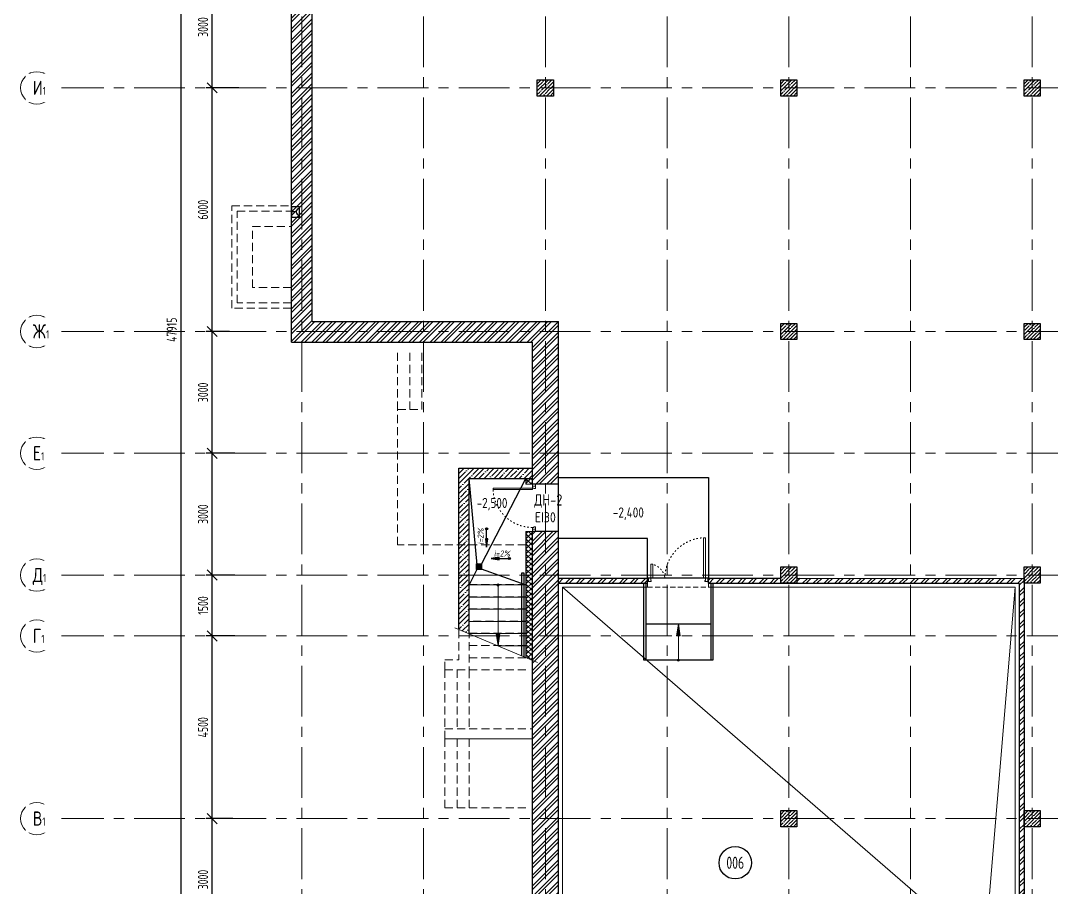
# Model space of a CAD drawing. Header units: millimetres. Extents: x -13407 to 93998, y -3312 to 109271.
# Drawn here: x -13364 to 12042, y 37702 to 59052 of the extents above; entities that cross this region are included whole.
import ezdxf
from ezdxf import colors
from ezdxf.entities.mleader import LeaderData, LeaderLine
from ezdxf.enums import TextEntityAlignment as Align
from ezdxf.math import Vec2, Vec3

# ---------------------------------------------------------------- set-up
doc = ezdxf.new("R2010")
doc.units = ezdxf.units.MM
for name, pattern in [('ACAD_ISO03W100', [30, 12, -18]), ('ADSK_Штриховая_ш2 п1', [3, 2, -1]), ('CENTER', [2, 1.25, -0.25, 0.25, -0.25]), ('TRATTEGGIATA', [0.75, 0.5, -0.25])]:
    doc.linetypes.add(name, pattern=pattern)
for name, color, linetype, lineweight in [('_АР ТЕКСТ', 250, 'Continuous', 25), ('АР_Двери', 5, 'Continuous', 18), ('АР_Колонны', 5, 'Continuous', 30), ('АР_Колонны Штрих', 250, 'Continuous', 5), ('АР_Лестницы', 250, 'Continuous', 15), ('АР_Лестницы ограждение', 94, 'Continuous', 25), ('АР_Маркер экспликации', 239, 'Continuous', 13), ('АР_МосжилНии_Стены', 202, 'Continuous', 30), ('АР_Навесной фасад', 5, 'Continuous', 5), ('АР_Номер помещения', 1, 'Continuous', 25), ('АР_Оси', 193, 'Continuous', 9), ('АР_Оси размеры', 164, 'Continuous', 9), ('АР_Отметки', 250, 'Continuous', 15), ('АР_Перегородки кирпич', 244, 'Continuous', 30), ('АР_Перегородки_кирпич_Штрих', 244, 'Continuous', 5), ('АР_Помещения_площадь', 19, 'Continuous', 9), ('АР_Размеры дверей', 15, 'Continuous', 0), ('АР_тонкая линия', 250, 'Continuous', 0), ('АР_Утеплитель', 250, 'Continuous', 9), ('АР_Штриховка кирпич', 250, 'Continuous', 9), ('АР_Штриховка монолит', 250, 'Continuous', 9), ('Маркировка ОКОН', 7, 'Continuous', 18), ('Подвал', 250, 'Continuous', 30)]:
    doc.layers.add(name, color=color, linetype=linetype, lineweight=lineweight)
doc.layers.add('Тонкая', color=7, linetype='Continuous')
doc.styles.add('ISOCPEUR', font='isocpeur.ttf', dxfattribs={"width": 0.7})
doc.styles.add('PDF ISOCPEUR', font='isocpeur.ttf')
doc.styles.get("Standard").update_dxf_attribs({"font": 'arial.ttf'})
doc.styles.add('Архитект', font='isocpeur.ttf', dxfattribs={"width": 0.8, "oblique": 8})
doc.styles.add('ГОСТ 2.304', font='isocpeur.ttf', dxfattribs={"width": 0.7})
doc.dimstyles.new('СПДС', dxfattribs={"dimscale": 100, "dimtxt": 2.5, "dimasz": 2.5, "dimexe": 1.5, "dimexo": 0, "dimgap": 1, "dimtad": 1, "dimdec": 0, "dimrnd": 1, "dimtxsty": 'ГОСТ 2.304', "dimblk": 'OBLIQUE', "dimcen": 2.5, "dimdle": 1.5, "dimadec": 0, "dimazin": 2, "dimtfac": 0.75, "dimtdec": 0, "dimtmove": 1, "dimatfit": 3, "dimfxl": 1, "dimtolj": 1, "dimarcsym": 1})
pattern_1 = [(45, (346742.01, -55205.68), (-132.58252, 132.58252), []), (45, (346830.4, -55205.68), (-132.58252, 132.58252), [])]

# ---------------------------------------------------------------- blocks, each defined once
blk = doc.blocks.new('_Oblique')
at = {"color": 0, "linetype": 'ByBlock', "lineweight": -2}
blk.add_line((-0.5, -0.5), (0.5, 0.5), dxfattribs=at)
blk = doc.blocks.new('*D122')
at = {"layer": 'АР_Оси размеры', "color": 0, "lineweight": -2, "ltscale": 100, "transparency": 16777216}
for p, q in [((-8134, 39395), (-8793, 39395)), ((-8643, 36245), (-8643, 39545)), ((-8301, 36395), (-8793, 36395))]:
    blk.add_line(p, q, dxfattribs=at)
at = {"layer": 'АР_Оси размеры', "color": 0, "lineweight": -2, "ltscale": 100, "transparency": 16777216, "xscale": 250, "yscale": 250, "zscale": 250}
for p, rotation in [((-8643, 39395), 90), ((-8643, 36395), 270)]:
    blk.add_blockref('_Oblique', p, dxfattribs=dict(at, rotation=rotation))
at = {"layer": 'АР_Оси размеры', "color": 0, "ltscale": 100, "transparency": 16777216, "insert": (-8868, 37895), "char_height": 250, "attachment_point": 5, "rotation": 90, "style": 'ГОСТ 2.304'}
blk.add_mtext('\\A1;3000', dxfattribs=at)
blk = doc.blocks.new('*D123')
at = {"layer": 'АР_Оси размеры', "color": 0, "lineweight": -2, "ltscale": 100, "transparency": 16777216}
for p, q in [((-8643, 39245), (-8643, 44045)), ((-8080, 43895), (-8793, 43895)), ((-8134, 39395), (-8793, 39395))]:
    blk.add_line(p, q, dxfattribs=at)
at = {"layer": 'АР_Оси размеры', "color": 0, "lineweight": -2, "ltscale": 100, "transparency": 16777216, "xscale": 250, "yscale": 250, "zscale": 250}
for p, rotation in [((-8643, 43895), 90), ((-8643, 39395), 270)]:
    blk.add_blockref('_Oblique', p, dxfattribs=dict(at, rotation=rotation))
at = {"layer": 'АР_Оси размеры', "color": 0, "ltscale": 100, "transparency": 16777216, "insert": (-8868, 41645), "char_height": 250, "attachment_point": 5, "rotation": 90, "style": 'ГОСТ 2.304'}
blk.add_mtext('\\A1;4500', dxfattribs=at)
blk = doc.blocks.new('*D124')
at = {"layer": 'АР_Оси размеры', "color": 0, "lineweight": -2, "ltscale": 100, "transparency": 16777216}
for p, q in [((-8643, 43745), (-8643, 45545)), ((-8080, 45395), (-8793, 45395)), ((-8080, 43895), (-8793, 43895))]:
    blk.add_line(p, q, dxfattribs=at)
at = {"layer": 'АР_Оси размеры', "color": 0, "lineweight": -2, "ltscale": 100, "transparency": 16777216, "xscale": 250, "yscale": 250, "zscale": 250}
for p, rotation in [((-8643, 45395), 90), ((-8643, 43895), 270)]:
    blk.add_blockref('_Oblique', p, dxfattribs=dict(at, rotation=rotation))
at = {"layer": 'АР_Оси размеры', "color": 0, "ltscale": 100, "transparency": 16777216, "insert": (-8868, 44645), "char_height": 250, "attachment_point": 5, "rotation": 90, "style": 'ГОСТ 2.304'}
blk.add_mtext('\\A1;1500', dxfattribs=at)
blk = doc.blocks.new('*D125')
at = {"layer": 'АР_Оси размеры', "color": 0, "lineweight": -2, "ltscale": 100, "transparency": 16777216}
for p, q in [((-8643, 45245), (-8643, 48545)), ((-8219, 48395), (-8793, 48395)), ((-8080, 45395), (-8793, 45395))]:
    blk.add_line(p, q, dxfattribs=at)
at = {"layer": 'АР_Оси размеры', "color": 0, "lineweight": -2, "ltscale": 100, "transparency": 16777216, "xscale": 250, "yscale": 250, "zscale": 250}
for p, rotation in [((-8643, 48395), 90), ((-8643, 45395), 270)]:
    blk.add_blockref('_Oblique', p, dxfattribs=dict(at, rotation=rotation))
at = {"layer": 'АР_Оси размеры', "color": 0, "ltscale": 100, "transparency": 16777216, "insert": (-8868, 46895), "char_height": 250, "attachment_point": 5, "rotation": 90, "style": 'ГОСТ 2.304'}
blk.add_mtext('\\A1;3000', dxfattribs=at)
blk = doc.blocks.new('*D126')
at = {"layer": 'АР_Оси размеры', "color": 0, "lineweight": -2, "ltscale": 100, "transparency": 16777216}
for p, q in [((-8219, 51395), (-8793, 51395)), ((-8643, 48245), (-8643, 51545)), ((-8080, 48395), (-8793, 48395))]:
    blk.add_line(p, q, dxfattribs=at)
at = {"layer": 'АР_Оси размеры', "color": 0, "lineweight": -2, "ltscale": 100, "transparency": 16777216, "xscale": 250, "yscale": 250, "zscale": 250}
for p, rotation in [((-8643, 51395), 90), ((-8643, 48395), 270)]:
    blk.add_blockref('_Oblique', p, dxfattribs=dict(at, rotation=rotation))
at = {"layer": 'АР_Оси размеры', "color": 0, "ltscale": 100, "transparency": 16777216, "insert": (-8868, 49895), "char_height": 250, "attachment_point": 5, "rotation": 90, "style": 'ГОСТ 2.304'}
blk.add_mtext('\\A1;3000', dxfattribs=at)
blk = doc.blocks.new('*D127')
at = {"layer": 'АР_Оси размеры', "color": 0, "lineweight": -2, "ltscale": 100, "transparency": 16777216}
for p, q in [((-8643, 51245), (-8643, 57545)), ((-7988, 57395), (-8793, 57395)), ((-8219, 51395), (-8793, 51395))]:
    blk.add_line(p, q, dxfattribs=at)
at = {"layer": 'АР_Оси размеры', "color": 0, "lineweight": -2, "ltscale": 100, "transparency": 16777216, "xscale": 250, "yscale": 250, "zscale": 250}
for p, rotation in [((-8643, 57395), 90), ((-8643, 51395), 270)]:
    blk.add_blockref('_Oblique', p, dxfattribs=dict(at, rotation=rotation))
at = {"layer": 'АР_Оси размеры', "color": 0, "ltscale": 100, "transparency": 16777216, "insert": (-8868, 54395), "char_height": 250, "attachment_point": 5, "rotation": 90, "style": 'ГОСТ 2.304'}
blk.add_mtext('\\A1;6000', dxfattribs=at)
blk = doc.blocks.new('*D107')
at = {"layer": 'АР_Оси размеры', "color": 0, "lineweight": -2, "ltscale": 100, "transparency": 16777216}
for p, q in [((-8643, 57245), (-8643, 60545)), ((-8131, 60395), (-8793, 60395)), ((-7988, 57395), (-8793, 57395))]:
    blk.add_line(p, q, dxfattribs=at)
at = {"layer": 'АР_Оси размеры', "color": 0, "lineweight": -2, "ltscale": 100, "transparency": 16777216, "xscale": 250, "yscale": 250, "zscale": 250}
for p, rotation in [((-8643, 60395), 90), ((-8643, 57395), 270)]:
    blk.add_blockref('_Oblique', p, dxfattribs=dict(at, rotation=rotation))
at = {"layer": 'АР_Оси размеры', "color": 0, "ltscale": 100, "transparency": 16777216, "insert": (-8868, 58895), "char_height": 250, "attachment_point": 5, "rotation": 90, "style": 'ГОСТ 2.304'}
blk.add_mtext('\\A1;3000', dxfattribs=at)
blk = doc.blocks.new('*D112')
at = {"layer": 'АР_Оси размеры', "color": 0, "lineweight": -2, "ltscale": 100, "transparency": 16777216}
for p, q in [((-9413, 75545), (-9413, 27330)), ((-9469, 75395), (-9263, 75395)), ((-9469, 27480), (-9263, 27480))]:
    blk.add_line(p, q, dxfattribs=at)
at = {"layer": 'АР_Оси размеры', "color": 0, "lineweight": -2, "ltscale": 100, "transparency": 16777216, "xscale": 250, "yscale": 250, "zscale": 250}
for p, rotation in [((-9413, 75395), 90), ((-9413, 27480), 270)]:
    blk.add_blockref('_Oblique', p, dxfattribs=dict(at, rotation=rotation))
at = {"layer": 'АР_Оси размеры', "color": 0, "ltscale": 100, "transparency": 16777216, "insert": (-9638, 51438), "char_height": 250, "attachment_point": 5, "rotation": 90, "style": 'ГОСТ 2.304'}
blk.add_mtext('\\A1;47915', dxfattribs=at)
blk = doc.blocks.new('*U17')
for points in [[(-55, -80), (-55, 0), (-115, 0), (-115, -40), (-100, -40), (-100, -80), (-55, -80)], [(0, 0), (0, -80), (-55, -80), (-55, 0), (0, 0)], [(-1170, 0), (-1170, -80), (-1115, -80), (-1115, 0), (-1170, 0)], [(-1115, -80), (-1115, 0), (-1055, 0), (-1055, -40), (-1070, -40), (-1070, -80), (-1115, -80)]]:
    blk.add_lwpolyline(points)
blk.add_lwpolyline([(-100, -80), (-100, -1050), (-140, -1050), (-140, -80)], close=True)
at = {"linetype": 'ACAD_ISO03W100', "ltscale": 3}
blk.add_arc((-100, -80), 970, 180, 270, dxfattribs=at)
blk = doc.blocks.new('*U23')
h = blk.add_hatch(color=256)
h.dxf.hatch_style = 1
edge = h.paths.add_edge_path()
edge.add_arc((0, 0), 27.6, 359.64, 719.64)
h = blk.add_hatch(color=256)
h.dxf.hatch_style = 1
h.paths.add_polyline_path([(1199, -44), (1199, 44), (1499, 0)])
blk.add_line((1499, 0), (0, 0))
blk.add_lwpolyline([(1199, 44), (1199, -44), (1499, 0), (1199, 44)])
blk.add_circle((0, 0), 27.6)
blk = doc.blocks.new('*U162')
at = {"layer": 'АР_Номер помещения', "color": 7}
blk.add_circle((-21217, 600), 400, dxfattribs=at)
at = {"layer": 'АР_Номер помещения', "color": 7, "style": 'ISOCPEUR', "width": 0.7}
blk.add_attdef('НОМЕР_ПОМЕЩЕНИЯ', text='', height=300, dxfattribs=at).set_placement((-21217, 600), align=Align.MIDDLE_CENTER)
at = {"layer": 'АР_Помещения_площадь', "color": 7, "lineweight": 30, "width": 0.7, "flags": 104}
blk.add_attdef('ИМЯ_ПОМЕЩЕНИЯ', text='', height=100, dxfattribs=at).set_placement((158, 1217), align=Align.MIDDLE_CENTER)
blk = doc.blocks.new('Полуторная_на лестницу')
for points in [[(75, 80), (75, 1080), (125, 1080), (125, 80)], [(1375, 430), (1375, 80), (1425, 80), (1425, 430)]]:
    blk.add_lwpolyline(points, close=True)
for points in [[(0, 0), (0, 80), (20, 80), (20, 0), (0, 0)], [(20, 80), (20, 0), (90, 0), (90, 30), (75, 30), (75, 80), (20, 80)], [(1480, 80), (1480, 0), (1410, 0), (1410, 30), (1425, 30), (1425, 80), (1480, 80)], [(1500, 0), (1500, 80), (1480, 80), (1480, 0), (1500, 0)]]:
    blk.add_lwpolyline(points)
at = {"linetype": 'ACAD_ISO03W100', "ltscale": 3}
for centre, radius, start, end in [((75, 80), 1000, 0, 90), ((1465, 40), 392, 95.9075, 174.0925)]:
    blk.add_arc(centre, radius, start, end, dxfattribs=at)
blk = doc.blocks.new('_DotSmall')
at = {"color": 0, "linetype": 'ByBlock', "const_width": 0.5}
blk.add_lwpolyline([(-0.0625, 0, 1), (0.0625, 0, 1)], format="xyb", close=True, dxfattribs=at)
blk = doc.blocks.new('*U54')
h = blk.add_hatch(color=256)
h.dxf.hatch_style = 1
edge = h.paths.add_edge_path()
edge.add_arc((0, 0), 27.6, 269.64, 629.64)
h = blk.add_hatch(color=256)
h.dxf.hatch_style = 1
h.paths.add_polyline_path([(-30, -251), (30, -251), (0, -451)])
blk.add_line((0, -451), (0, 0))
blk.add_lwpolyline([(30, -251), (-30, -251), (0, -451), (30, -251)])
blk.add_circle((0, 0), 27.6)
blk = doc.blocks.new('*U55')
h = blk.add_hatch(color=256)
h.dxf.hatch_style = 1
edge = h.paths.add_edge_path()
edge.add_arc((0, 0), 27.6, 269.64, 629.64)
h = blk.add_hatch(color=256)
h.dxf.hatch_style = 1
h.paths.add_polyline_path([(-30, -251), (30, -251), (0, -451)])
blk.add_line((0, -451), (0, 0))
blk.add_lwpolyline([(30, -251), (-30, -251), (0, -451), (30, -251)])
blk.add_circle((0, 0), 27.6)
blk = doc.blocks.new('A$C773dea97')
at = {"color": 157, "ltscale": 150, "true_color": 0x465c7c}
for p, q in [((50, 26), (-50, 26)), ((50, 0), (-50, 0)), ((-26, -50), (-26, 50)), ((0, -50), (0, 50)), ((27, -50), (27, 50)), ((50, -26), (-50, -26))]:
    blk.add_line(p, q, dxfattribs=at)
for points in [[(70, 70), (70, -70), (-70, -70), (-70, 70)], [(50, 50), (50, -50), (-50, -50), (-50, 50)]]:
    blk.add_lwpolyline(points, close=True, dxfattribs=at)
blk = doc.blocks.new('*U61')
h = blk.add_hatch(color=256)
h.dxf.hatch_style = 1
edge = h.paths.add_edge_path()
edge.add_arc((0, 0), 27.6, 359.64, 719.64)
h = blk.add_hatch(color=256)
h.dxf.hatch_style = 1
h.paths.add_polyline_path([(599, -44), (599, 44), (899, 0)])
blk.add_line((899, 0), (0, 0))
blk.add_lwpolyline([(599, 44), (599, -44), (899, 0), (599, 44)])
blk.add_circle((0, 0), 27.6)

msp = doc.modelspace()

# ---------------------------------------------------------------- hatches: boundary and pattern name
at = {"layer": 'АР_Колонны Штрих', "ltscale": 100}
h = msp.add_hatch(dxfattribs=at)
h.set_pattern_fill('ANSI35', color=256, scale=500)
h.set_pattern_definition([(45, (-957682.16, 97466.47), (-88.388348, 88.388348), []), (45, (-957593.77, 97466.47), (-88.388348, 88.388348), [156.25, -31.25, 0, -31.25])])
h.paths.add_polyline_path([(-230.1, 57595), (-630.1, 57595), (-630.1, 57195), (-230.1, 57195)])
h = msp.add_hatch(dxfattribs=at)
h.set_pattern_fill('ANSI35', color=256, scale=500)
h.set_pattern_definition([(45, (-951682.16, 97466.47), (-88.388348, 88.388348), []), (45, (-951593.77, 97466.47), (-88.388348, 88.388348), [156.25, -31.25, 0, -31.25])])
h.paths.add_polyline_path([(5769.9, 57595), (5369.9, 57595), (5369.9, 57195), (5769.9, 57195)])
h = msp.add_hatch(dxfattribs=at)
h.set_pattern_fill('ANSI35', color=256, scale=500)
h.set_pattern_definition([(45, (-945682.16, 97466.47), (-88.388348, 88.388348), []), (45, (-945593.77, 97466.47), (-88.388348, 88.388348), [156.25, -31.25, 0, -31.25])])
h.paths.add_polyline_path([(11769.9, 57595), (11369.9, 57595), (11369.9, 57195), (11769.9, 57195)])
h = msp.add_hatch(dxfattribs=at)
h.set_pattern_fill('ANSI35', color=256, scale=500)
h.set_pattern_definition([(45, (-951682.16, 91466.47), (-88.388348, 88.388348), []), (45, (-951593.77, 91466.47), (-88.388348, 88.388348), [156.25, -31.25, 0, -31.25])])
h.paths.add_polyline_path([(5769.9, 51595), (5369.9, 51595), (5369.9, 51195), (5769.9, 51195)])
h = msp.add_hatch(dxfattribs=at)
h.set_pattern_fill('ANSI35', color=256, scale=500)
h.set_pattern_definition([(45, (-945682.16, 91466.47), (-88.388348, 88.388348), []), (45, (-945593.77, 91466.47), (-88.388348, 88.388348), [156.25, -31.25, 0, -31.25])])
h.paths.add_polyline_path([(11769.9, 51595), (11369.9, 51595), (11369.9, 51195), (11769.9, 51195)])
h = msp.add_hatch(dxfattribs=at)
h.set_pattern_fill('ANSI35', color=256, scale=500)
h.set_pattern_definition([(45, (-951682.16, 85466.47), (-88.388348, 88.388348), []), (45, (-951593.77, 85466.47), (-88.388348, 88.388348), [156.25, -31.25, 0, -31.25])])
h.paths.add_polyline_path([(5769.9, 45595), (5369.9, 45595), (5369.9, 45195), (5769.9, 45195)])
h = msp.add_hatch(dxfattribs=at)
h.set_pattern_fill('ANSI35', color=256, scale=500)
h.set_pattern_definition([(45, (-945682.16, 85466.47), (-88.388348, 88.388348), []), (45, (-945593.77, 85466.47), (-88.388348, 88.388348), [156.25, -31.25, 0, -31.25])])
h.paths.add_polyline_path([(11769.9, 45595), (11369.9, 45595), (11369.9, 45195), (11769.9, 45195)])
h = msp.add_hatch(dxfattribs=at)
h.set_pattern_fill('ANSI35', color=256, scale=500)
h.set_pattern_definition([(45, (-951682.16, 79466.47), (-88.388348, 88.388348), []), (45, (-951593.77, 79466.47), (-88.388348, 88.388348), [156.25, -31.25, 0, -31.25])])
h.paths.add_polyline_path([(5769.9, 39595), (5369.9, 39595), (5369.9, 39195), (5769.9, 39195)])
h = msp.add_hatch(dxfattribs=at)
h.set_pattern_fill('ANSI35', color=256, scale=500)
h.set_pattern_definition([(45, (-945682.16, 79466.47), (-88.388348, 88.388348), []), (45, (-945593.77, 79466.47), (-88.388348, 88.388348), [156.25, -31.25, 0, -31.25])])
h.paths.add_polyline_path([(11769.9, 39595), (11369.9, 39595), (11369.9, 39195), (11769.9, 39195)])
at = {"layer": 'АР_Перегородки_кирпич_Штрих', "ltscale": 100}
h = msp.add_hatch(dxfattribs=at)
h.set_pattern_fill('ANSI32', color=256, scale=500)
h.set_pattern_definition([(45, (346737.01, -55205.68), (-132.58252, 132.58252), []), (45, (346825.4, -55205.68), (-132.58252, 132.58252), [])])
h.paths.add_polyline_path([(2090.7, 45315), (-115.2, 45315), (-115.2, 45195), (2090.7, 45195)])
h.paths.add_polyline_path([(5364.9, 45315), (3590.7, 45315), (3590.7, 45235), (3590.7, 45195), (5364.9, 45195)])
h = msp.add_hatch(dxfattribs=at)
h.set_pattern_fill('ANSI32', color=256, scale=500)
h.set_pattern_definition(pattern_1)
h.paths.add_polyline_path([(11369.8, 45311.2), (8569.9, 45313), (8569.9, 45195), (11249.8, 45195), (11249.8, 43895), (11369.8, 43895)])
h.paths.add_polyline_path([(8569.9, 45313), (5769.9, 45314.8), (5769.9, 45195), (8569.9, 45195)])
h.paths.add_polyline_path([(11369.8, 43895), (11249.8, 43895), (11249.8, 39395), (11369.8, 39395)])
h.paths.add_polyline_path([(11369.8, 39395), (11249.8, 39395), (11249.8, 36730), (11369.8, 36730)])
at = {"layer": 'АР_Утеплитель', "ltscale": 100}
h = msp.add_hatch(dxfattribs=at)
h.set_pattern_fill('ANSI37', color=256, scale=700)
h.set_pattern_definition([(45, (-976940.17, 94980.82), (-61.871843, 61.871843), []), (135, (-976940.17, 94980.82), (-61.871843, -61.871843), [])])
h.paths.add_polyline_path([(-900.2, 47634.7), (-750.2, 47634.7), (-750.2, 47774.6), (-900.2, 47774.6)])
h.paths.add_polyline_path([(-900.2, 43360.8), (-750.2, 43297.8), (-750.2, 46469.7), (-900.2, 46469.7)])
at = {"layer": 'АР_Штриховка кирпич', "ltscale": 100}
h = msp.add_hatch(dxfattribs=at)
h.set_pattern_fill('ANSI32', color=256, scale=500)
h.set_pattern_definition(pattern_1)
h.paths.add_polyline_path([(-6180.1, 61505.3), (-6571.1, 61505.3), (-6571.1, 61570.3), (-6690.1, 61570.3), (-6690.1, 51931.6), (-6180.1, 51931.6)])
h = msp.add_hatch(dxfattribs=at)
h.set_pattern_fill('ANSI32', color=256, scale=500)
h.set_pattern_definition(pattern_1)
h.paths.add_polyline_path([(-6180.1, 52070), (-6571.1, 52070), (-6571.1, 52135), (-6690.1, 52135), (-6690.1, 51135), (-750.2, 51135), (-110.2, 51645), (-6180.1, 51645)])
h = msp.add_hatch(dxfattribs=at)
h.set_pattern_fill('ANSI32', color=256, scale=500)
h.set_pattern_definition(pattern_1)
h.paths.add_polyline_path([(-750.2, 47634.7), (-110.1, 47634.7), (-110.1, 51645), (-750.2, 51135)])
h.paths.add_polyline_path([(-750.1, 33943), (-110.1, 33943), (-110.1, 46469.7), (-750.2, 46469.7)])
h.paths.add_polyline_path([(-110.1, 32733), (-750.1, 32733), (-750.1, 28361.8), (-110.1, 28361.8)])
at = {"layer": 'АР_Штриховка монолит', "ltscale": 100}
h = msp.add_hatch(dxfattribs=at)
h.set_pattern_fill('ANSI35', color=256, scale=700)
h.set_pattern_definition([(45, (346742.01, -55205.68), (-123.74369, 123.74369), []), (45, (346865.75, -55205.68), (-123.74369, 123.74369), [218.75, -43.75, 0, -43.75])])
h.paths.add_polyline_path([(-2560.2, 44058), (-2310.2, 43953), (-2310.2, 47774.6), (-750.2, 47774.6), (-750.2, 48024.6), (-2560.2, 48024.6)])

# ---------------------------------------------------------------- linework, layer by layer
at = {"color": 157, "ltscale": 150, "true_color": 0x465c7c}
for points in [[(-2114, 45651.1), (-2310.2, 47774.6)], [(-2014, 45651.1), (-910.2, 47774.6)], [(-2114, 45551.1), (-2310.2, 45151.9)], [(-2014, 45551.1), (-910.2, 45151.9)]]:
    msp.add_lwpolyline(points, dxfattribs=at)
at = {"layer": 'АР_Колонны', "ltscale": 100}
for points in [[(-630.1, 57595), (-230.1, 57595), (-230.1, 57195), (-630.1, 57195)], [(5369.9, 57595), (5769.9, 57595), (5769.9, 57195), (5369.9, 57195)], [(11369.9, 57595), (11769.9, 57595), (11769.9, 57195), (11369.9, 57195)], [(5369.9, 51595), (5769.9, 51595), (5769.9, 51195), (5369.9, 51195)], [(11369.9, 51595), (11769.9, 51595), (11769.9, 51195), (11369.9, 51195)], [(5369.9, 45595), (5769.9, 45595), (5769.9, 45195), (5369.9, 45195)], [(11369.9, 45595), (11769.9, 45595), (11769.9, 45195), (11369.9, 45195)], [(5369.9, 39595), (5769.9, 39595), (5769.9, 39195), (5369.9, 39195)], [(11369.9, 39595), (11769.9, 39595), (11769.9, 39195), (11369.9, 39195)]]:
    msp.add_lwpolyline(points, close=True, dxfattribs=at)
at = {"layer": 'АР_Лестницы', "color": 18, "ltscale": 100, "true_color": 0x000000}
for p, q in [((-2310.2, 45151.9), (-910.2, 45151.9)), ((-910.2, 44851.9), (-2310.2, 44851.9)), ((-2310.2, 44553), (-910.2, 44553)), ((-910.2, 44253), (-2310.2, 44253)), ((-2658.3, 44099.3), (-621.4, 43243.7)), ((-2310.2, 43953), (-910.2, 43953)), ((-910.2, 43653), (-1595.9, 43653))]:
    msp.add_line(p, q, dxfattribs=at)
at = {"layer": 'АР_Лестницы ограждение', "lineweight": 25}
msp.add_lwpolyline([(-1008, 43406), (-1008, 45446.8), (-959.1, 45446.8), (-959.1, 43385.5)], dxfattribs=at)
at = {"layer": 'АР_МосжилНии_Стены', "ltscale": 100}
for p, q in [((-6690.1, 51889.6), (-6690.1, 61570.3)), ((-6180.1, 51954.6), (-6180.1, 61505.3)), ((-6690.1, 51135), (-6690.1, 52135)), ((-6180.1, 51645), (-6180.1, 52070)), ((-6180.1, 51645), (-110.2, 51645)), ((-110.2, 47634.7), (-110.2, 51645)), ((-6690.1, 51135), (-750.2, 51135)), ((-750.2, 47634.7), (-750.2, 51135)), ((-2560.2, 44058), (-2560.2, 48024.6, 0.4)), ((-2560.2, 48024.6, 0.4), (-750.2, 48024.6, 0.4)), ((-2310.2, 43953), (-2310.2, 47774.6, 0)), ((-2310.2, 47774.6, 0), (-750.2, 47774.6, -0.3)), ((-110.2, 47634.7), (-750.2, 47634.7)), ((-750.2, 34071), (-750.2, 46469.7)), ((-110.2, 46469.7), (-750.2, 46469.7)), ((-110.2, 34071), (-110.2, 46469.7))]:
    msp.add_line(p, q, dxfattribs=at)
msp.add_lwpolyline([(-6490.5, 54215), (-6490.5, 54465.4), (-6690.1, 54465.4), (-6690.1, 54215)], close=True, dxfattribs=at)
at = {"layer": 'АР_Навесной фасад', "ltscale": 100}
for p, q in [((-910.2, 47634.7), (-910.2, 47774.6)), ((-900.2, 47634.7), (-900.2, 47774.6, 0)), ((-910.2, 47634.7), (-750.2, 47634.7)), ((-910.2, 43365), (-910.2, 46469.7)), ((-910.2, 46469.7), (-750.2, 46469.7)), ((-900.2, 43360.8, -0.3), (-900.2, 46469.7))]:
    msp.add_line(p, q, dxfattribs=at)
at = {"layer": 'АР_Оси', "linetype": 'CENTER', "ltscale": 1000}
for p, q in [((-6430.1, 79157.5), (-6430.1, 23425.1)), ((-3430.1, 79157.5), (-3430.1, 23425.1)), ((-430.1, 79157.5), (-430.1, 23425.1)), ((2569.9, 79157.5), (2569.9, 23425.1)), ((5569.9, 79157.5), (5569.9, 23425.1)), ((8569.9, 79157.5), (8569.9, 23425.1)), ((11569.9, 79157.5), (11569.9, 23425.1)), ((-12563.8, 57395), (70614.6, 57395)), ((-12563.8, 51395), (70614.6, 51395)), ((-12563.8, 48395), (70614.6, 48395)), ((-12563.8, 45395), (70614.6, 45395)), ((-12563.8, 43895), (70614.6, 43895)), ((-12563.8, 39395), (70614.6, 39395))]:
    msp.add_line(p, q, dxfattribs=at)
at = {"layer": 'АР_Оси', "ltscale": 0.5}
for centre in [(-12963.8, 57395), (-12963.8, 51395), (-12963.8, 48395), (-12963.8, 45395), (-12963.8, 43895), (-12963.8, 39395)]:
    msp.add_circle(centre, 400, dxfattribs=at)
at = {"layer": 'АР_Перегородки кирпич', "linetype": 'Continuous', "ltscale": 100}
for p, q in [((-110.2, 45315, -1.4), (2090.7, 45315, -1.1)), ((2090.7, 45195, -1.1), (2090.7, 45315, -1.1)), ((3590.7, 45315, -1.1), (5369.9, 45315, 1.9)), ((3590.7, 45195, -1.1), (3590.7, 45315, -1.1)), ((5769.9, 45314.8, 1.8), (11369.8, 45311.2)), ((11369.8, 45311.2), (11369.8, 36730)), ((-110.2, 45195, -1.4), (2090.7, 45195, -1.1)), ((3590.7, 45195, -1.1), (11249.8, 45195, -1.4)), ((11249.8, 45191.3), (11249.8, 36730))]:
    msp.add_line(p, q, dxfattribs=at)
at = {"layer": 'АР_Размеры дверей', "ltscale": 100}
for p, q in [((-2560.2, 48024.6, 0.4), (-750.2, 48024.6)), ((-2310.2, 47774.6), (-768.3, 47774.6, 0))]:
    msp.add_line(p, q, dxfattribs=at)
at = {"layer": 'АР_тонкая линия', "linetype": 'ADSK_Штриховая_ш2 п1', "ltscale": 100}
for p, q in [((-2559, 46139.7), (-2559, 43307.7)), ((-2309, 46139.3), (-2309, 43057.9)), ((-2308.6, 45160), (-909.1, 45160)), ((-2309, 44860), (-909.1, 44860)), ((-2309, 44560), (-909.1, 44560)), ((-2209.1, 44260), (-909.1, 44260)), ((-2309, 43960), (-909.1, 43960)), ((-2309, 43660), (-909.1, 43660)), ((-2909, 43307.7), (-2559, 43307.7)), ((-2909, 43057.9), (-2909, 43307.7)), ((-2309, 43360), (-909.1, 43360)), ((-2909, 43057.9), (-2309, 43057.9)), ((-2907.2, 43060), (-2907.2, 41609.9)), ((-2607.2, 43060), (-2607.2, 41609.9)), ((-2309, 43057.9), (-2309, 41607.8)), ((-2307.2, 43060), (-909.1, 43060)), ((-2907.2, 41360), (-2907.2, 41609.9)), ((-2907.2, 41609.9), (-750.1, 41609.9)), ((-749.1, 41360), (-2907.2, 41360))]:
    msp.add_line(p, q, dxfattribs=at)
for points in [[(-6690.1, 51967), (-8158.5, 51967), (-8158.5, 54488.2), (-6690.1, 54488.2)], [(-6690.1, 52097), (-8028.5, 52097), (-8028.5, 54358.2), (-6690.1, 54358.2)], [(-6690.1, 52477), (-7648.5, 52477), (-7648.5, 53978.2), (-6690.1, 53978.2)], [(-4072, 49470.6), (-4072, 50969.9)], [(-4072, 46139.7), (-4072, 49470.6), (-3470.9, 49470.6), (-3470.9, 50969.9)], [(-3771.4, 49470.6), (-3771.4, 50969.9)], [(-909.1, 41360), (-2907.2, 41360), (-2907.2, 39658.2), (-909.1, 39658.2)], [(-2606.6, 41360), (-2606.6, 39658.2)], [(-2310.3, 41360), (-2310.3, 39658.2)]]:
    msp.add_lwpolyline(points, dxfattribs=at)
at = {"layer": 'АР_тонкая линия', "color": 18, "ltscale": 500, "true_color": 0x000000}
for points, elevation in [([(-110.2, 46298.3), (-110.2, 47795.8), (3590.7, 47795.8), (3590.7, 45315), (2088.8, 45315), (2088.8, 46298.3), (-110.2, 46298.3)], -1.1), ([(2088.1, 45195), (2086.2, 45095), (-10.2, 45095), (-10.2, 27580), (5887.4, 27580), (5895.6, 28135.7), (11151.1, 28125.4), (11149.8, 45095), (3590.3, 45095), (3590.3, 45195)], -1.4)]:
    msp.add_lwpolyline(points, dxfattribs=dict(at, elevation=elevation))
at = {"layer": 'Подвал', "ltscale": 100}
msp.add_line((-6571.2, 54340.2), (-6690.1, 54340.2), dxfattribs=at)
at = {"layer": 'Подвал', "lineweight": 13, "ltscale": 500}
for p, q in [((-10.2, 45095, -1.4), (9646.7, 36740.5)), ((10448.2, 36740.5), (11149.8, 45095, -1.4))]:
    msp.add_line(p, q, dxfattribs=at)
at = {"layer": 'Подвал', "linetype": 'TRATTEGGIATA', "lineweight": 13, "ltscale": 250}
msp.add_line((2086.2, 45095, -1.4), (3590.3, 45095, -1.4), dxfattribs=at)
at = {"layer": 'Подвал', "lineweight": 13, "ltscale": 500}
msp.add_lwpolyline([(53319.9, 60645), (23787.3, 60645), (23778.9, 59433.3), (23636, 58383.4), (23367.8, 57544.1), (23040.1, 56518.8), (22206.4, 55195.9), (21178.1, 53943.6), (19999.1, 52925.2), (18416, 51879.8), (15881.1, 51243.6), (14829.8, 51163.7), (14319.8, 51163.7), (14319.8, 43730), (20569.9, 43730), (20570, 36730), (11105.8, 36729.6), (11195.7, 28024.9), (6018.9, 28025.4), (6250, 27480), (-110.2, 27480), (-110.2, 51645)], dxfattribs=at)
at = {"layer": 'Подвал', "ltscale": 100}
msp.add_arc((-6490.5, 54340.2), 80.7, 90, 270, dxfattribs=at)
at = {"layer": 'Тонкая', "ltscale": 100}
for p, q in [((2001.2, 43297.9, -1.1), (2001.2, 45195, -1.1)), ((2051.2, 43297.9, -1.1), (2051.2, 45195, -1.1)), ((3645.8, 45195.9, -1.1), (3645.8, 43297.9, -1.1)), ((3695.8, 45195.9, -1.1), (3695.8, 43297.9, -1.1)), ((2051.9, 44196.8, -1.1), (3646.6, 44196.8, -1.1)), ((3695.8, 43297.9, -1.1), (2001.2, 43297.9, -1.1))]:
    msp.add_line(p, q, dxfattribs=at)
msp.add_lwpolyline([(-110.2, 47795.8), (3590.7, 47795.8)], dxfattribs=at)
at = {"layer": 'Тонкая', "ltscale": 100, "elevation": -1.1}
msp.add_lwpolyline([(3590.7, 47795.8), (3590.7, 45315), (3590.7, 45315), (3590.7, 45315), (2088.8, 45315.2), (2088.8, 46298.3), (-110.2, 46298.3), (-110.2, 47680.3)], dxfattribs=at)

# ---------------------------------------------------------------- block references
at = {"color": 157, "ltscale": 150, "true_color": 0x465c7c, "rotation": 269.9850785466365}
msp.add_blockref('*U54', (-1318.5, 45802.2, -0.4), dxfattribs=at)
at = {"layer": 'АР_Двери', "xscale": -1, "rotation": 270}
msp.add_blockref('*U17', (-670.2, 47639.7), dxfattribs=at)
at = {"layer": 'АР_Двери', "xscale": -1}
msp.add_blockref('Полуторная_на лестницу', (3590.7, 45235, -1.1), dxfattribs=at)
at = {"layer": 'АР_Лестницы', "ltscale": 100}
for name, p, rotation in [('*U23', (-1595.9, 45151.9), 270), ('*U61', (2848.5, 43297.9, -1.1), 89.99999999999997)]:
    msp.add_blockref(name, p, dxfattribs=dict(at, rotation=rotation))
at = {"layer": 'АР_Маркер экспликации', "color": 7}
ref = msp.add_blockref('*U162', (25467.3, 37708.8, 2), dxfattribs=at)
ref.add_attrib('НОМЕР_ПОМЕЩЕНИЯ', '006', dxfattribs={"layer": 'АР_Номер помещения', "color": 7, "height": 300, "style": 'ISOCPEUR', "width": 0.7}).set_placement((4250.5, 38308.8, 2), align=Align.MIDDLE_CENTER)
at = {"layer": 'АР_Размеры дверей', "ltscale": 100}
msp.add_blockref('A$C773dea97', (-2064, 45601.1), dxfattribs=at)

# ---------------------------------------------------------------- texts
at = {"layer": 'Маркировка ОКОН', "lineweight": 0, "insert": (-705.4, 47051.2), "char_height": 275.423, "width": 594.914, "attachment_point": 7, "rotation": 0.00221, "style": 'PDF ISOCPEUR'}
msp.add_mtext('{\\W0.8;ДН-2}', dxfattribs=at)
at = {"layer": 'Маркировка ОКОН', "color": 1, "ltscale": 100, "insert": (-430.1, 46818.7), "char_height": 250, "width": 1520.109, "attachment_point": 5, "style": 'ГОСТ 2.304'}
msp.add_mtext('{\\W0.85;EI30}', dxfattribs=at)

# ---------------------------------------------------------------- dimensions: what is measured, and where the dimension line sits
at = {"layer": 'АР_Оси размеры', "ltscale": 100}
for base, p1, p2, picture, middle in [((-9413.3, 27480), (-9469.1, 75395), (-9469.1, 27480), '*D112', (-9638.3, 51437.5)), ((-8642.7, 60395), (-7988.5, 57395), (-8131.5, 60395), '*D107', (-8867.7, 58895)), ((-8642.7, 57395), (-8219.3, 51395), (-7988.5, 57395), '*D127', (-8867.7, 54395)), ((-8642.7, 51395), (-8079.8, 48395), (-8219.3, 51395), '*D126', (-8867.7, 49895)), ((-8642.7, 48395), (-8079.8, 45395), (-8219.3, 48395), '*D125', (-8867.7, 46895)), ((-8642.7, 45395), (-8079.8, 43895), (-8079.8, 45395), '*D124', (-8867.7, 44645)), ((-8642.7, 43895), (-8133.8, 39395), (-8079.8, 43895), '*D123', (-8867.7, 41645)), ((-8642.7, 39395), (-8300.8, 36395), (-8133.8, 39395), '*D122', (-8867.7, 37895))]:
    dim = msp.add_linear_dim(base=base, p1=p1, p2=p2, angle=90, dimstyle='СПДС', dxfattribs=at)
    dim.commit()
    dim.dimension.update_dxf_attribs({"geometry": picture, "text_midpoint": middle})

# ---------------------------------------------------------------- leaders
at = {"layer": '_АР ТЕКСТ'}
ml = msp.add_multileader_mtext('Standard', dxfattribs=at)
ml.set_content('{\\W0.8;-2,550}', color=256, style='ISOCPEUR')
ml.set_leader_properties(color=256, linetype='Continuous', lineweight=-1)
ml.set_arrow_properties(name='DOTSMALL')
ml.build(insert=Vec2(0, 0))
ml.multileader.update_dxf_attribs({"has_text_frame": 1, "text_left_attachment_type": 4, "text_right_attachment_type": 4, "dogleg_length": 100, "arrow_head_size": 180})
ctx = ml.context
ctx.base_point, ctx.char_height, ctx.arrow_head_size, ctx.landing_gap_size, ctx.plane_origin = Vec3(43966.2, 68737.6, -2), 250, 180, 50, Vec3(44446.5, 66493.6, -2)
ctx.left_attachment, ctx.right_attachment = 4, 4
notes = []
notes.append((ctx, [(0, (0, 0, 0), (0, 0), (1, 0), 1, [])]))
ctx.mtext.insert, ctx.mtext.width, ctx.mtext.defined_height, ctx.mtext.line_spacing_style, ctx.mtext.flow_direction = Vec3(44016.2, 69070.9, -2), 801.086, 330.7, 2, 5
ml = msp.add_multileader_mtext('Standard', dxfattribs=at)
ml.set_content('{\\W0.8;-2,550}', color=256, style='ISOCPEUR')
ml.set_leader_properties(color=256, linetype='Continuous', lineweight=-1)
ml.set_arrow_properties(name='DOTSMALL')
ml.build(insert=Vec2(0, 0))
ml.multileader.update_dxf_attribs({"has_text_frame": 1, "text_left_attachment_type": 4, "text_right_attachment_type": 4, "dogleg_length": 100, "arrow_head_size": 180})
ctx = ml.context
ctx.base_point, ctx.char_height, ctx.arrow_head_size, ctx.landing_gap_size, ctx.plane_origin = Vec3(32006, 64867.6, -2), 250, 180, 50, Vec3(32486.3, 62623.6, -2)
ctx.left_attachment, ctx.right_attachment = 4, 4
notes.append((ctx, [(0, (0, 0, 0), (0, 0), (1, 0), 1, [])]))
ctx.mtext.insert, ctx.mtext.width, ctx.mtext.defined_height, ctx.mtext.line_spacing_style, ctx.mtext.flow_direction = Vec3(32056, 65200.9, -2), 801.086, 330.7, 2, 5
at = {"layer": 'АР_Отметки'}
ml = msp.add_multileader_mtext('Standard', dxfattribs=at)
ml.set_content('{\\W0.8;-2,250}', color=256, style='ISOCPEUR')
ml.set_leader_properties(color=256, linetype='Continuous', lineweight=-1)
ml.set_arrow_properties(name='DOTSMALL')
ml.build(insert=Vec2(0, 0))
ml.multileader.update_dxf_attribs({"has_text_frame": 1, "text_left_attachment_type": 4, "text_right_attachment_type": 4, "dogleg_length": 100, "arrow_head_size": 180})
ctx = ml.context
ctx.base_point, ctx.char_height, ctx.arrow_head_size, ctx.landing_gap_size, ctx.plane_origin = Vec3(49967.9, 72951.3), 250, 180, 50, Vec3(49886.5, 71673.2)
ctx.left_attachment, ctx.right_attachment = 4, 4
notes.append((ctx, [(0, (0, 0, 0), (0, 0), (1, 0), 1, [])]))
ctx.mtext.insert, ctx.mtext.width, ctx.mtext.defined_height, ctx.mtext.line_spacing_style, ctx.mtext.flow_direction = Vec3(50017.9, 73284.6), 769.989, 343.9, 2, 5
ml = msp.add_multileader_mtext('Standard', dxfattribs=at)
ml.set_content('{\\W0.8;-2,250}', color=256, style='ISOCPEUR')
ml.set_leader_properties(color=256, linetype='Continuous', lineweight=-1)
ml.set_arrow_properties(name='DOTSMALL')
ml.build(insert=Vec2(0, 0))
ml.multileader.update_dxf_attribs({"has_text_frame": 1, "text_left_attachment_type": 4, "text_right_attachment_type": 4, "dogleg_length": 100, "arrow_head_size": 180})
ctx = ml.context
ctx.base_point, ctx.char_height, ctx.arrow_head_size, ctx.landing_gap_size, ctx.plane_origin = Vec3(48436.2, 65061.4, 0), 250, 180, 50, Vec3(43777.7, 61209.1, 0)
ctx.left_attachment, ctx.right_attachment = 4, 4
notes.append((ctx, [(0, (0, 0, 0), (0, 0), (1, 0), 1, [])]))
ctx.mtext.insert, ctx.mtext.width, ctx.mtext.defined_height, ctx.mtext.line_spacing_style, ctx.mtext.flow_direction = Vec3(48486.2, 65394.7, 0), 769.989, 343.9, 2, 5
ml = msp.add_multileader_mtext('Standard', dxfattribs=at)
ml.set_content('{\\W0.8;-2,250}', color=256, style='ISOCPEUR')
ml.set_leader_properties(color=256, linetype='Continuous', lineweight=-1)
ml.set_arrow_properties(name='DOTSMALL')
ml.build(insert=Vec2(0, 0))
ml.multileader.update_dxf_attribs({"has_text_frame": 1, "text_left_attachment_type": 4, "text_right_attachment_type": 4, "dogleg_length": 100, "arrow_head_size": 180})
ctx = ml.context
ctx.base_point, ctx.char_height, ctx.arrow_head_size, ctx.landing_gap_size, ctx.plane_origin = Vec3(10838.8, 61780.2, 0), 250, 180, 50, Vec3(9568, 60723.1, 0)
ctx.left_attachment, ctx.right_attachment = 4, 4
notes.append((ctx, [(0, (0, 0, 0), (0, 0), (1, 0), 1, [])]))
ctx.mtext.insert, ctx.mtext.width, ctx.mtext.defined_height, ctx.mtext.line_spacing_style, ctx.mtext.flow_direction = Vec3(10888.8, 62113.5, 0), 769.989, 343.9, 2, 5
ml = msp.add_multileader_mtext('Standard', dxfattribs=at)
ml.set_content('{\\W0.8;-2,650}', color=256, style='ISOCPEUR')
ml.set_leader_properties(color=256, linetype='Continuous', lineweight=-1)
ml.set_arrow_properties(name='DOTSMALL')
ml.build(insert=Vec2(0, 0))
ml.multileader.update_dxf_attribs({"has_text_frame": 1, "text_left_attachment_type": 4, "text_right_attachment_type": 4, "dogleg_length": 100, "arrow_head_size": 180})
ctx = ml.context
ctx.base_point, ctx.char_height, ctx.arrow_head_size, ctx.landing_gap_size, ctx.plane_origin = Vec3(44407, 58564.7), 250, 180, 50, Vec3(44405.8, 57297.2)
ctx.left_attachment, ctx.right_attachment = 4, 4
notes.append((ctx, [(0, (0, 0, 0), (0, 0), (1, 0), 1, [])]))
ctx.mtext.insert, ctx.mtext.width, ctx.mtext.defined_height, ctx.mtext.line_spacing_style, ctx.mtext.flow_direction = Vec3(44457, 58898.1), 881.186, 431, 2, 5
ml = msp.add_multileader_mtext('Standard', dxfattribs=at)
ml.set_content('{\\W0.8;-2,250}', color=256, style='ISOCPEUR')
ml.set_leader_properties(color=256, linetype='Continuous', lineweight=-1)
ml.set_arrow_properties(name='DOTSMALL')
ml.build(insert=Vec2(0, 0))
ml.multileader.update_dxf_attribs({"has_text_frame": 1, "text_left_attachment_type": 4, "text_right_attachment_type": 4, "dogleg_length": 100, "arrow_head_size": 180})
ctx = ml.context
ctx.base_point, ctx.char_height, ctx.arrow_head_size, ctx.landing_gap_size, ctx.plane_origin = Vec3(14901.9, 48181.2), 250, 180, 50, Vec3(14698.4, 46903.1)
ctx.left_attachment, ctx.right_attachment = 4, 4
notes.append((ctx, [(0, (0, 0, 0), (0, 0), (1, 0), 1, [])]))
ctx.mtext.insert, ctx.mtext.width, ctx.mtext.defined_height, ctx.mtext.line_spacing_style, ctx.mtext.flow_direction = Vec3(14951.9, 48514.5), 769.989, 343.9, 2, 5
ml = msp.add_multileader_mtext('Standard', dxfattribs=at)
ml.set_content('{\\W0.8;-2,500}', color=256, style='ISOCPEUR')
ml.set_leader_properties(color=256, linetype='Continuous', lineweight=-1)
ml.set_arrow_properties(name='DOTSMALL')
ml.build(insert=Vec2(0, 0))
ml.multileader.update_dxf_attribs({"has_text_frame": 1, "text_left_attachment_type": 4, "text_right_attachment_type": 4, "dogleg_length": 100, "arrow_head_size": 180})
ctx = ml.context
ctx.base_point, ctx.char_height, ctx.arrow_head_size, ctx.landing_gap_size, ctx.plane_origin = Vec3(-2175.1, 46962.1), 250, 180, 50, Vec3(-1896.6, 46395.6)
ctx.left_attachment, ctx.right_attachment = 4, 4
notes.append((ctx, [(0, (0, 0, 0), (0, 0), (1, 0), 1, [])]))
ctx.mtext.insert, ctx.mtext.width, ctx.mtext.line_spacing_style, ctx.mtext.flow_direction = Vec3(-2125.1, 47295.4), 749.69, 2, 5
ml = msp.add_multileader_mtext('Standard', dxfattribs=at)
ml.set_content('{\\W0.8;-2,400}', color=256, style='ISOCPEUR')
ml.set_leader_properties(color=256, linetype='Continuous', lineweight=-1)
ml.set_arrow_properties(name='DOTSMALL')
ml.build(insert=Vec2(0, 0))
ml.multileader.update_dxf_attribs({"has_text_frame": 1, "text_left_attachment_type": 4, "text_right_attachment_type": 4, "dogleg_length": 100, "arrow_head_size": 180})
ctx = ml.context
ctx.base_point, ctx.char_height, ctx.arrow_head_size, ctx.landing_gap_size, ctx.plane_origin = Vec3(1182.4, 46727.9), 250, 180, 50, Vec3(1101, 45449.8)
ctx.left_attachment, ctx.right_attachment = 4, 4
notes.append((ctx, [(0, (0, 0, 0), (0, 0), (1, 0), 1, [])]))
ctx.mtext.insert, ctx.mtext.width, ctx.mtext.defined_height, ctx.mtext.line_spacing_style, ctx.mtext.flow_direction = Vec3(1232.4, 47061.3), 769.989, 343.9, 2, 5
for ctx, leaders in notes:
    for number, flags, end, landing, length, lines in leaders:
        leader = LeaderData()
        leader.index, (leader.has_last_leader_line, leader.has_dogleg_vector, leader.attachment_direction) = number, flags
        leader.last_leader_point, leader.dogleg_vector, leader.dogleg_length = Vec3(end), Vec3(landing), length
        for number, points, colour, breaks in lines:
            line = LeaderLine()
            line.index, line.vertices, line.color, line.breaks = number, Vec3.list(points), colors.encode_raw_color(colour), breaks
            leader.lines.append(line)
        ctx.leaders.append(leader)

# ---------------------------------------------------------------- next in the draw order: texts
at = {"color": 157, "ltscale": 150, "true_color": 0x465c7c, "char_height": 150, "width": 1, "attachment_point": 8, "style": 'Архитект', "bg_fill": 3, "box_fill_scale": 1, "bg_fill_color": 1, "bg_fill_transparency": 0}
for insert, rotation in [((-1950.3, 46348.1, -0.4), 89.98394), ((-1496.3, 45850.8, -0.4), 359.98394)]:
    msp.add_mtext('i=2%', dxfattribs=dict(at, insert=insert, rotation=rotation))
at = {"layer": 'АР_Оси', "char_height": 350, "width": 528.82, "attachment_point": 1, "line_spacing_factor": 1.149209, "style": 'ГОСТ 2.304', "bg_fill": 2}
for s, insert in [('{\\W0.8;И\\H0.57143x;1}', (-13063.6, 57572.8)), ('{\\W0.8;Ж\\H0.57143x;1}', (-13063.6, 51572.8)), ('{\\W0.8;Е\\H0.57143x;1}', (-13063.6, 48572.8)), ('{\\W0.8;Д\\H0.57143x;1}', (-13063.6, 45572.8)), ('{\\W0.8;Г\\H0.57143x;1}', (-13063.6, 44072.8)), ('{\\W0.8;В\\H0.57143x;1}', (-13063.6, 39572.8))]:
    msp.add_mtext(s, dxfattribs=dict(at, insert=insert))

# ---------------------------------------------------------------- next in the draw order: linework, layer by layer
at = {"layer": 'АР_тонкая линия', "linetype": 'ADSK_Штриховая_ш2 п1', "ltscale": 100}
msp.add_lwpolyline([(-909.1, 46139.7), (-4072, 46139.7), (-4072, 46139.7)], dxfattribs=at)
at = {"layer": 'Подвал', "lineweight": 13, "ltscale": 500}
msp.add_lwpolyline([(-110.2, 27480), (-110.2, 51645), (-6180.1, 51645), (-6180.1, 63145), (-2490.1, 63145), (-2446.4, 65132.3), (-1728.7, 67137.9), (-430.1, 68987.9), (1225.5, 70352.5)], dxfattribs=at)

# ---------------------------------------------------------------- next in the draw order: block references
at = {"color": 157, "ltscale": 150, "true_color": 0x465c7c, "rotation": 359.9850785466366}
msp.add_blockref('*U55', (-1879.3, 46534.9, -0.4), dxfattribs=at)

doc.saveas('drawing.dxf')
